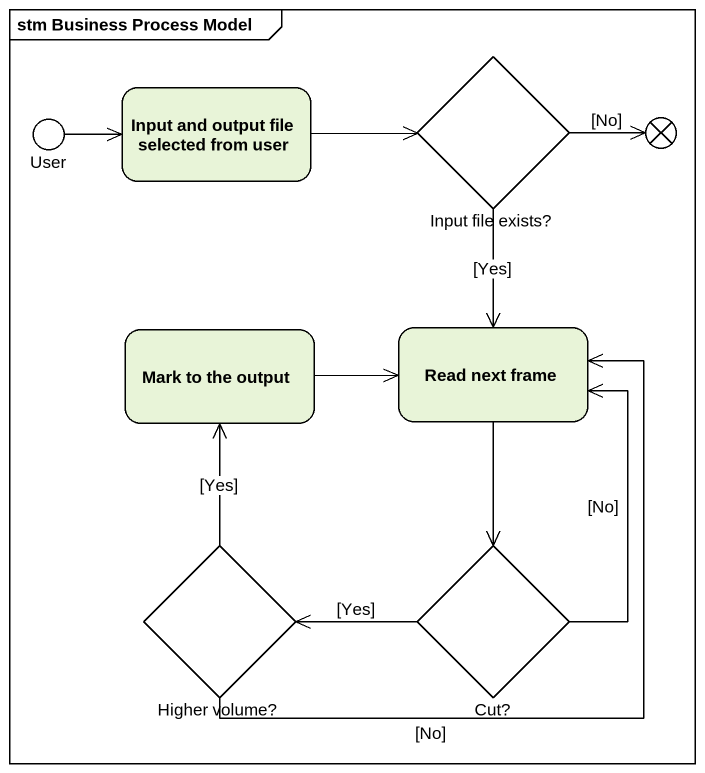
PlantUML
@startuml
mainframe stm Business Process Model
hide empty description
state "Input file exists?" as Input_file_exists <<choice>>
state User <<choice>>
state "Input and output file selected from user" as Input_and_output_file
state exit1 <<choice>>
state "Mark to the output" as Mark_to_the_output
state "Read next frame" as Read_next_frame
state "Higher volume?" as Higher_volume <<choice>>
state "Cut?" as Cut <<choice>>
Input_file_exists -right-> exit1 : [No]
Input_file_exists --> Read_next_frame : [Yes]
User -right-> Input_and_output_file
Input_and_output_file -right-> Input_file_exists
Mark_to_the_output -right-> Read_next_frame
Read_next_frame --> Cut
Higher_volume -up-> Mark_to_the_output : [Yes]
Higher_volume -up-> Read_next_frame : [No]
Cut -up-> Read_next_frame : [No]
Cut -left-> Higher_volume : [Yes]
@enduml
